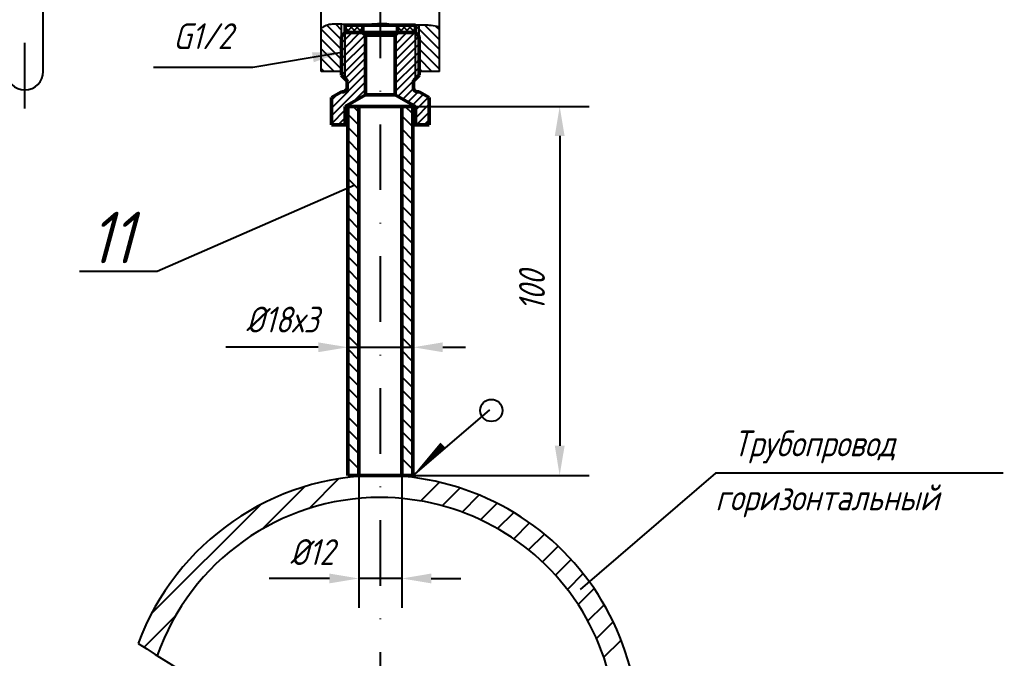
# Model space of a CAD drawing. Header units: inches. Extents: x 13568 to 14409, y 6060 to 6654.
# Drawn here: x 14029.2 to 14162.4, y 6171 to 6257.5 of the extents above; entities that cross this region are included whole.
import ezdxf

# ---------------------------------------------------------------- set-up
doc = ezdxf.new("R2010")
doc.units = ezdxf.units.IN
doc.header["$LTSCALE"] = 0.7
doc.header["$MEASUREMENT"] = 0
doc.linetypes.add('DASHDOT', pattern=[25.4, 12.7, -6.35, 0, -6.35])
doc.linetypes.add('HIDDEN', pattern=[9.525, 6.35, -3.175])
doc.styles.get("Standard").update_dxf_attribs({"font": 'romand.shx', "width": 0.8, "oblique": 15, "height": 3.5})
doc.dimstyles.get("Standard").update_dxf_attribs({"dimtxt": 3.5, "dimasz": 4, "dimexe": 4, "dimexo": 0, "dimgap": 2, "dimtad": 1, "dimdec": 0, "dimdsep": 46, "dimtxsty": 'Standard', "dimcen": 0.09, "dimadec": 0, "dimazin": 0, "dimtfac": 1, "dimtdec": 0, "dimtmove": 0, "dimatfit": 3, "dimfxl": 0.18, "dimtolj": 1, "dimtzin": 0, "dimlwd": 25, "dimlwe": 25, "dimarcsym": 0})

# ---------------------------------------------------------------- blocks, each defined once
blk = doc.blocks.new('*D18')
at = {"color": 0, "lineweight": 25, "transparency": 16777216}
for p, q in [((14082.77, 6245.78), (14106.32, 6245.78)), ((14102.32, 6241.78), (14102.32, 6199.78)), ((14082.42, 6195.78), (14106.32, 6195.78))]:
    blk.add_line(p, q, dxfattribs=at)
for points in [[(14101.66, 6241.78), (14102.99, 6241.78), (14102.32, 6245.78)], [(14101.66, 6199.78), (14102.99, 6199.78), (14102.32, 6195.78)]]:
    blk.add_solid(points, dxfattribs=at)
at = {"layer": 'DEFPOINTS', "color": 0, "lineweight": 25, "transparency": 16777216}
for p in [(14082.77, 6245.78), (14082.42, 6195.78), (14102.32, 6195.78)]:
    blk.add_point(p, dxfattribs=at)
at = {"color": 0, "lineweight": 25, "transparency": 16777216, "insert": (14098.57, 6220.78), "char_height": 3.5, "attachment_point": 5, "rotation": 90}
blk.add_mtext('\\A1;100', dxfattribs=at)

msp = doc.modelspace()

# ---------------------------------------------------------------- hatches: boundary and pattern name
at = {"lineweight": 25}
h = msp.add_hatch(dxfattribs=at)
h.set_pattern_fill('ANSI31', color=256, scale=7.5, angle=90, style=0)
h.set_pattern_definition([(135, (7163.4885, 3086.4914), (-0.66291261, -0.66291261), [])])
h.paths.add_polyline_path([(14074.87, 6284.52), (14074.87, 6285.39), (14074.87, 6285.52), (14070.27, 6285.52), (14069.77, 6286.02), (14069.77, 6279.5), (14069.77, 6279.25, 0.025158), (14070.68, 6278.78, 0.103314), (14071.52, 6278.6, 0.01613), (14073.56, 6278.63, -0.014906), (14074.87, 6278.66)])
h.paths.add_polyline_path([(14081.17, 6278.79, -0.017154), (14081.92, 6278.77, 0.013798), (14084.09, 6278.71, 0.030036), (14084.9, 6278.76, 0.005613), (14085.52, 6278.85), (14085.52, 6283.41), (14085.11, 6284.02), (14081.17, 6284.02)])
h.paths.add_polyline_path([(14085.52, 6285.52), (14084.11, 6285.52), (14085.11, 6284.02), (14085.52, 6284.02)])
h.paths.add_polyline_path([(14085.52, 6284.02), (14086.27, 6284.02), (14086.27, 6286.02), (14085.77, 6285.52), (14085.52, 6285.52)])
h.paths.add_polyline_path([(14070.02, 6252.39), (14072.77, 6253.4), (14072.77, 6255.28), (14072.77, 6256.91, 0.009851), (14071.52, 6256.92, 0.103314), (14070.68, 6256.73, 0.018147), (14070.02, 6256.4)])
h.paths.add_polyline_path([(14083.27, 6255.28), (14083.27, 6254.51), (14086.02, 6255.4), (14086.02, 6255.78), (14083.27, 6255.78)])
h.paths.add_polyline_path([(14083.27, 6256.79, 0.003143), (14082.77, 6256.78), (14082.77, 6255.78), (14083.27, 6255.78)])
h.paths.add_polyline_path([(14086.02, 6255.4), (14083.27, 6254.51), (14083.27, 6250.52), (14086.02, 6250.52)])
h.paths.add_polyline_path([(14072.77, 6250.52), (14072.77, 6253.4), (14070.02, 6252.39), (14070.02, 6250.52)])
h.paths.add_polyline_path([(14084.09, 6256.8, 0.005225), (14083.27, 6256.79), (14083.27, 6255.78), (14086.02, 6255.78), (14086.02, 6256.59, 0.010158), (14084.9, 6256.75, 0.030036)])
h = msp.add_hatch(dxfattribs=at)
h.set_pattern_fill('ANSI37', color=256, scale=4.5, angle=90, style=0)
h.set_pattern_definition([(135, (7641.71714, 3078.46895), (-0.397747564, -0.397747564), []), (225, (7641.71714, 3078.46895), (0.397747564, -0.397747564), [])])
h.paths.add_polyline_path([(14075.67, 6255.78), (14075.67, 6256.78), (14073.27, 6256.78), (14073.27, 6256.28), (14073.27, 6255.78)])
h.paths.add_polyline_path([(14082.77, 6255.78), (14082.77, 6256.78), (14080.37, 6256.78), (14080.37, 6255.78)])

# ---------------------------------------------------------------- linework, layer by layer
at = {"linetype": 'DASHDOT'}
for p, q in [((14078.02, 6350.63), (14078.02, 6148.72)), ((14029.87, 6245.49), (14029.87, 6291.06))]:
    msp.add_line(p, q, dxfattribs=at)
for p, q in [((14032.37, 6250.52), (14032.37, 6285.51)), ((14086.02, 6250.52), (14086.02, 6261.66)), ((14070.02, 6250.52), (14070.02, 6261.55)), ((14072.77, 6255.28), (14072.77, 6256.91)), ((14073.27, 6256.28), (14073.27, 6256.89)), ((14073.27, 6249.53), (14073.27, 6256.28)), ((14083.27, 6255.28), (14083.27, 6256.79)), ((14082.31, 6255.78), (14074.01, 6255.78)), ((14082.77, 6249.53), (14082.77, 6255.78)), ((14072.79, 6253.09), (14060.75, 6251.05)), ((14060.75, 6251.05), (14047.28, 6251.05)), ((14073.52, 6248.28), (14073.52, 6249.18)), ((14082.37, 6195.66), (14092.87, 6204.66))]:
    msp.add_line(p, q)
at = {"lineweight": 50}
for p, q in [((14082.77, 6256.78), (14073.27, 6256.78)), ((14073.27, 6255.78), (14073.27, 6256.78)), ((14080.37, 6255.78), (14080.37, 6256.78)), ((14082.77, 6255.78), (14082.77, 6256.78)), ((14072.77, 6255.28), (14073.27, 6255.78)), ((14072.77, 6250.03), (14072.77, 6255.28)), ((14082.77, 6255.78), (14073.27, 6255.78)), ((14075.67, 6255.78), (14076.02, 6255.43)), ((14080.02, 6255.43), (14076.02, 6255.43)), ((14080.37, 6255.78), (14080.02, 6255.43)), ((14083.27, 6255.28), (14082.77, 6255.78)), ((14083.27, 6250.03), (14083.27, 6255.28)), ((14073.44, 6249.36), (14072.77, 6250.03)), ((14073.44, 6249.36), (14072.77, 6250.03)), ((14073.44, 6249.36), (14072.77, 6250.03)), ((14082.59, 6249.36), (14083.27, 6250.03)), ((14082.59, 6249.36), (14083.27, 6250.03)), ((14073.52, 6248.28), (14073.52, 6249.18)), ((14082.52, 6248.28), (14082.52, 6249.18)), ((14072.77, 6247.78), (14071.39, 6246.99)), ((14073.02, 6247.78), (14072.77, 6247.78)), ((14072.77, 6247.78), (14073.02, 6247.78)), ((14073.02, 6247.78), (14072.77, 6247.78)), ((14072.77, 6247.78), (14073.02, 6247.78)), ((14073.27, 6245.78), (14076.02, 6247.37)), ((14076.02, 6247.37), (14080.02, 6247.37)), ((14082.77, 6245.78), (14080.02, 6247.37)), ((14083.27, 6247.78), (14083.02, 6247.78)), ((14083.02, 6247.78), (14083.27, 6247.78)), ((14083.27, 6247.78), (14084.64, 6246.99)), ((14082.77, 6245.78), (14073.27, 6245.78)), ((14073.62, 6243.28), (14071.39, 6243.28)), ((14084.64, 6243.28), (14082.42, 6243.28)), ((14082.42, 6195.78), (14073.62, 6195.78)), ((14078.02, 6195.78), (14073.62, 6195.78)), ((14082.42, 6195.78), (14073.62, 6195.78)), ((14082.42, 6195.78), (14078.02, 6195.78))]:
    msp.add_line(p, q, dxfattribs=at)
at = {"linetype": 'Continuous', "lineweight": 50}
for p, q in [((14075.67, 6255.78), (14075.67, 6256.78)), ((14076.02, 6247.37), (14076.02, 6255.43)), ((14080.02, 6247.37), (14080.02, 6255.43)), ((14071.39, 6243.28), (14071.39, 6246.99)), ((14072.77, 6247.78), (14073.02, 6247.78)), ((14083.27, 6247.78), (14083.02, 6247.78)), ((14084.64, 6243.28), (14084.64, 6246.99)), ((14073.27, 6243.28), (14073.27, 6245.78)), ((14073.62, 6233.27), (14073.62, 6245.78)), ((14075.12, 6237.17), (14075.12, 6245.78)), ((14080.92, 6211.89), (14080.92, 6245.78)), ((14082.42, 6233.27), (14082.42, 6245.78)), ((14082.77, 6243.28), (14082.77, 6245.78)), ((14075.12, 6237.17), (14075.12, 6216.69)), ((14073.62, 6195.78), (14073.62, 6233.27)), ((14082.42, 6195.78), (14082.42, 6233.27)), ((14075.12, 6195.78), (14075.12, 6216.69)), ((14080.92, 6195.78), (14080.92, 6216.86))]:
    msp.add_line(p, q, dxfattribs=at)
at = {"lineweight": 25}
for p, q in [((14073.27, 6254.85), (14074.2, 6255.78)), ((14073.27, 6253.79), (14075.26, 6255.78)), ((14073.27, 6252.73), (14075.99, 6255.46)), ((14080.02, 6255.24), (14080.56, 6255.78)), ((14080.02, 6254.18), (14081.62, 6255.78)), ((14080.02, 6253.12), (14082.68, 6255.78)), ((14082.77, 6254.81), (14083.26, 6255.3)), ((14072.77, 6254.35), (14073.27, 6254.85)), ((14072.77, 6251.17), (14076.02, 6254.42)), ((14072.77, 6253.29), (14073.27, 6253.79)), ((14080.02, 6252.06), (14082.77, 6254.81)), ((14080.02, 6251), (14082.77, 6253.75)), ((14082.77, 6253.75), (14083.27, 6254.25)), ((14072.77, 6252.23), (14073.27, 6252.73)), ((14072.78, 6250.02), (14076.02, 6253.27)), ((14073.27, 6249.55), (14076.02, 6252.3)), ((14080.02, 6249.94), (14082.77, 6252.69)), ((14082.77, 6252.69), (14083.27, 6253.19)), ((14072.98, 6251.38), (14073.27, 6251.67)), ((14073.52, 6248.74), (14076.02, 6251.24)), ((14080.02, 6248.87), (14082.77, 6251.62)), ((14082.77, 6251.62), (14083.27, 6252.12)), ((14082.77, 6250.56), (14083.27, 6251.06)), ((14071.39, 6245.55), (14076.02, 6250.18)), ((14080.02, 6247.81), (14082.77, 6250.56)), ((14071.39, 6244.49), (14076.02, 6249.12)), ((14080.41, 6247.14), (14082.53, 6249.27)), ((14071.39, 6246.61), (14072.28, 6247.5)), ((14074.39, 6246.43), (14076.02, 6248.06)), ((14081.08, 6246.76), (14082.52, 6248.2)), ((14081.75, 6246.37), (14083.17, 6247.78)), ((14082.43, 6245.98), (14083.88, 6247.43)), ((14082.77, 6245.26), (14084.55, 6247.04)), ((14083.02, 6247.78), (14083.27, 6247.78)), ((14075.12, 6245), (14074.33, 6245.78)), ((14082.42, 6244.77), (14081.4, 6245.78)), ((14082.77, 6244.2), (14084.64, 6246.08)), ((14071.39, 6243.43), (14073.27, 6245.31)), ((14072.3, 6243.28), (14073.27, 6244.25)), ((14075.12, 6243.23), (14073.62, 6244.73)), ((14082.42, 6243), (14080.92, 6244.5)), ((14082.91, 6243.28), (14084.64, 6245.01)), ((14075.12, 6241.46), (14073.62, 6242.96)), ((14083.97, 6243.28), (14084.64, 6243.95)), ((14082.42, 6241.23), (14080.92, 6242.73)), ((14075.12, 6239.69), (14073.62, 6241.19)), ((14082.42, 6239.46), (14080.92, 6240.96)), ((14075.12, 6237.92), (14073.62, 6239.42)), ((14082.42, 6237.7), (14080.92, 6239.2)), ((14075.12, 6236.16), (14073.62, 6237.66)), ((14082.42, 6235.97), (14080.92, 6237.47)), ((14081.05, 6237.29), (14080.92, 6237.43)), ((14074.56, 6235.1), (14047.81, 6223.43)), ((14075.12, 6234.51), (14073.62, 6236.01)), ((14082.42, 6234.28), (14080.92, 6235.78)), ((14075.12, 6232.74), (14073.62, 6234.24)), ((14082.42, 6232.52), (14080.92, 6234.02)), ((14075.12, 6230.98), (14073.62, 6232.48)), ((14082.42, 6230.75), (14080.92, 6232.25)), ((14075.12, 6229.21), (14073.62, 6230.71)), ((14082.42, 6228.98), (14080.92, 6230.48)), ((14075.12, 6227.44), (14073.62, 6228.94)), ((14082.42, 6227.17), (14080.92, 6228.67)), ((14075.12, 6225.69), (14073.62, 6227.19)), ((14082.42, 6225.46), (14080.92, 6226.96)), ((14075.12, 6223.93), (14073.62, 6225.43)), ((14082.42, 6223.7), (14080.92, 6225.2)), ((14047.81, 6223.43), (14037.28, 6223.43)), ((14075.12, 6222.16), (14073.62, 6223.66)), ((14082.42, 6221.93), (14080.92, 6223.43)), ((14075.12, 6220.39), (14073.62, 6221.89)), ((14082.42, 6220.16), (14080.92, 6221.66)), ((14075.12, 6218.62), (14073.62, 6220.12)), ((14082.42, 6218.32), (14080.92, 6219.82)), ((14075.12, 6216.63), (14073.62, 6218.13)), ((14082.42, 6216.48), (14080.92, 6217.98)), ((14073.62, 6195.78), (14073.62, 6217.14)), ((14073.62, 6216.66), (14073.62, 6209.89)), ((14075.12, 6214.94), (14073.62, 6216.44)), ((14082.42, 6216.95), (14082.42, 6209.89)), ((14082.49, 6195.78), (14082.49, 6217.14)), ((14082.42, 6214.71), (14080.92, 6216.21)), ((14075.12, 6213.18), (14073.62, 6214.68)), ((14082.42, 6212.95), (14080.92, 6214.45)), ((14069.62, 6213.14), (14057.09, 6213.14)), ((14073.62, 6213.14), (14082.49, 6213.14)), ((14075.12, 6211.41), (14073.62, 6212.91)), ((14082.42, 6211.18), (14080.92, 6212.68)), ((14086.49, 6213.14), (14089.55, 6213.14)), ((14075.12, 6209.64), (14073.62, 6211.14)), ((14082.42, 6209.41), (14080.92, 6210.91)), ((14075.12, 6207.87), (14073.62, 6209.37)), ((14082.42, 6207.64), (14080.92, 6209.14)), ((14075.12, 6206.1), (14073.62, 6207.6)), ((14082.42, 6205.88), (14080.92, 6207.38)), ((14075.12, 6204.34), (14073.62, 6205.84)), ((14082.42, 6204.11), (14080.92, 6205.61)), ((14075.12, 6202.22), (14073.62, 6203.72)), ((14082.42, 6201.98), (14080.92, 6203.48)), ((14075.12, 6200.45), (14073.62, 6201.95)), ((14082.42, 6200.21), (14080.92, 6201.71)), ((14075.12, 6198.68), (14073.62, 6200.18)), ((14082.42, 6198.44), (14080.92, 6199.94)), ((14075.12, 6196.67), (14073.62, 6198.17)), ((14082.42, 6196.57), (14080.92, 6198.07)), ((14068.37, 6191.29), (14072.4, 6195.33)), ((14075.12, 6195.66), (14075.12, 6192.65)), ((14080.92, 6195.66), (14080.92, 6192.65)), ((14162.42, 6196.07), (14123.41, 6196.07)), ((14062.06, 6188.52), (14067.79, 6194.26)), ((14083.52, 6192.31), (14086.06, 6194.85)), ((14086.41, 6191.66), (14088.82, 6194.07)), ((14075.12, 6192.65), (14075.12, 6177.8)), ((14080.92, 6192.65), (14080.92, 6177.8)), ((14089.09, 6190.81), (14091.41, 6193.12)), ((14047, 6177), (14061.8, 6191.8)), ((14091.59, 6189.76), (14093.83, 6192.01)), ((14093.91, 6188.56), (14096.1, 6190.75)), ((14096.09, 6187.19), (14098.24, 6189.35)), ((14098.11, 6185.69), (14100.25, 6187.82)), ((14100, 6184.04), (14102.12, 6186.16)), ((14101.75, 6182.25), (14103.87, 6184.37)), ((14071.12, 6181.8), (14062.97, 6181.8)), ((14080.92, 6181.8), (14075.12, 6181.8)), ((14084.92, 6181.8), (14088.92, 6181.8)), ((14103.36, 6180.32), (14105.5, 6182.46)), ((14104.83, 6178.26), (14106.99, 6180.42)), ((14106.15, 6176.04), (14108.35, 6178.24)), ((14046.02, 6172.48), (14050.28, 6176.74)), ((14107.31, 6173.67), (14109.57, 6175.93)), ((14108.3, 6171.12), (14110.64, 6173.46))]:
    msp.add_line(p, q, dxfattribs=at)
at = {"linetype": 'Continuous'}
for p, q in [((14072.77, 6250.52), (14070.02, 6250.52)), ((14086.02, 6250.52), (14083.27, 6250.52)), ((14075.12, 6237.17), (14075.12, 6245.78)), ((14080.92, 6211.89), (14080.92, 6245.78)), ((14080.92, 6223.02), (14080.92, 6223.27))]:
    msp.add_line(p, q, dxfattribs=at)
at = {"linetype": 'HIDDEN', "lineweight": 25}
for p, q in [((14080.92, 6237.29), (14080.92, 6216.86)), ((14073.62, 6233.27), (14073.62, 6223.27)), ((14082.42, 6233.27), (14082.42, 6223.27))]:
    msp.add_line(p, q, dxfattribs=at)
at = {"linetype": 'DASHDOT', "lineweight": 25}
msp.add_line((14073.62, 6233.27), (14073.62, 6223.27), dxfattribs=at)
at = {"color": 0}
msp.add_line((14082.35, 6228.83), (14082.31, 6228.87), dxfattribs=at)
at = {"linetype": 'Continuous', "lineweight": 25}
msp.add_line((14123.41, 6196.07), (14105.1, 6180.3), dxfattribs=at)
for points, format in [([(14080.21, 6256.78, -0.016549), (14079.42, 6256.89, 0.037565), (14078.4, 6256.98, 0.018986), (14077.39, 6256.95, -0.008915), (14075.26, 6256.86, -0.019358), (14073.56, 6256.88, 0.01613), (14071.52, 6256.92, 0.103314), (14070.68, 6256.73, 0.018147), (14070.02, 6256.4)], "xyb"), ([(14086.02, 6256.59, 0.010158), (14084.9, 6256.75, 0.030036), (14084.09, 6256.8, 0.008369), (14082.77, 6256.78, -0.026226)], "xyb"), ([(14082.37, 6195.66, 0, 1, 0), (14086.51, 6199.86, 1, 1, 0)], "xyseb")]:
    msp.add_lwpolyline(points, format=format)
msp.add_circle((14093.06, 6204.57), 1.5)
msp.add_arc((14029.87, 6250.52), 2.5, 180, 0)
at = {"lineweight": 50}
for centre, radius, start, end in [((14073.02, 6248.28), 0.5, 270, 0), ((14073.02, 6248.28), 0.5, 270, 0), ((14073.27, 6249.18), 0.25, 360, 45), ((14073.27, 6249.18), 0.25, 360, 45), ((14082.77, 6249.18), 0.25, 135, 180), ((14083.02, 6248.28), 0.5, 180, 270)]:
    msp.add_arc(centre, radius, start, end, dxfattribs=at)
at = {"lineweight": 25}
for radius, start, end in [(35, 90, 159.5761), (35, 338.6446, 90), (35, 87.8053, 90), (32, 90, 160.7277), (32, 336.0426, 90)]:
    msp.add_arc((14078.02, 6160.78), radius, start, end, dxfattribs=at)
msp.add_open_spline([(14045.22, 6173), (14051.37, 6168.98), (14060.8, 6163.87), (14076.64, 6154.94), (14090.02, 6150.23), (14102.89, 6147.42), (14108.39, 6147.84), (14110.61, 6148.04)], degree=3, knots=[39.37181, 39.37181, 39.37181, 39.37181, 61.456959, 71.378792, 93.914273, 103.80289, 110.467834, 110.467834, 110.467834, 110.467834], dxfattribs=at)
msp.add_solid([(14068.77, 6253.09), (14069, 6251.77), (14072.83, 6253.1)])
for points in [[(14069.62, 6213.8), (14069.62, 6212.47), (14073.62, 6213.14)], [(14086.49, 6213.8), (14086.49, 6212.47), (14082.49, 6213.14)], [(14071.12, 6182.47), (14071.12, 6181.14), (14075.12, 6181.8)], [(14084.92, 6182.47), (14084.92, 6181.14), (14080.92, 6181.8)]]:
    msp.add_solid(points, dxfattribs=at)
at = {"layer": 'DEFPOINTS', "color": 0, "linetype": 'ByBlock'}
for p in [(14073.84, 6255.19), (14073.89, 6255.69), (14073.89, 6255.69), (14082.4, 6255.24), (14070.02, 6250.52), (14029.87, 6248.02), (14073.62, 6227.05), (14081.56, 6226.53), (14082.42, 6226.62), (14071.52, 6195.78), (14084.52, 6195.78)]:
    msp.add_point(p, dxfattribs=at)
at = {"layer": 'DEFPOINTS', "color": 0, "linetype": 'ByBlock', "lineweight": 50}
for p in [(14073.44, 6247.78), (14082.59, 6247.78)]:
    msp.add_point(p, dxfattribs=at)

# ---------------------------------------------------------------- texts
at = {"lineweight": 25, "char_height": 3.5, "attachment_point": 1}
for s, insert, width in [('G1/2', (14049.95, 6257.05), 30.8241), ('Трубопровод', (14125.86, 6201.85), 77.5752), ('горизонтальный ', (14123.41, 6194.53), 77.5752)]:
    msp.add_mtext(s, dxfattribs=dict(at, insert=insert, width=width))
at = {"lineweight": 35, "insert": (14038.66, 6231.51), "char_height": 7, "width": 25.8231, "attachment_point": 1}
msp.add_mtext('11', dxfattribs=at)
at = {"lineweight": 25, "char_height": 3.5, "attachment_point": 5}
for s, insert in [('\\A1;%%C18х3', (14064.74, 6216.89)), ('\\A1;%%C12', (14068.77, 6185.38))]:
    msp.add_mtext(s, dxfattribs=dict(at, insert=insert))

# ---------------------------------------------------------------- dimensions: what is measured, and where the dimension line sits
at = {"lineweight": 25}
dim = msp.add_linear_dim(base=(14102.32, 6195.78), p1=(14082.77, 6245.78), p2=(14082.42, 6195.78), angle=90, text='100', dimstyle='Standard', dxfattribs=at)
dim.commit()
dim.dimension.update_dxf_attribs({"geometry": '*D18', "text_midpoint": (14098.57, 6220.78)})

doc.saveas('drawing.dxf')
